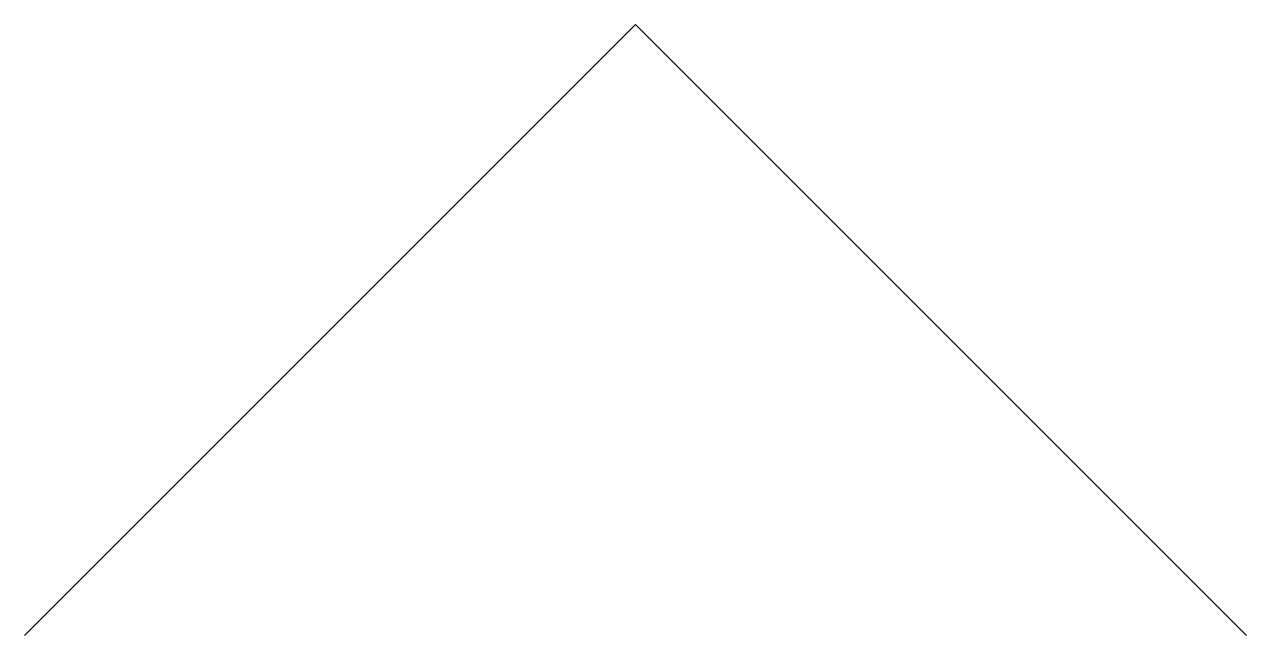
# Model space of a CAD drawing. Extents: x 50 to 150, y 50 to 100.
import ezdxf

# ---------------------------------------------------------------- set-up
doc = ezdxf.new("R2010")
doc.units = 0
doc.layers.get('0').update_dxf_attribs({"linetype": 'CONTINUOUS'})

msp = doc.modelspace()

# ---------------------------------------------------------------- linework, layer by layer
msp.add_lwpolyline([(50, 50), (100, 100), (150, 50)])

doc.saveas('drawing.dxf')
